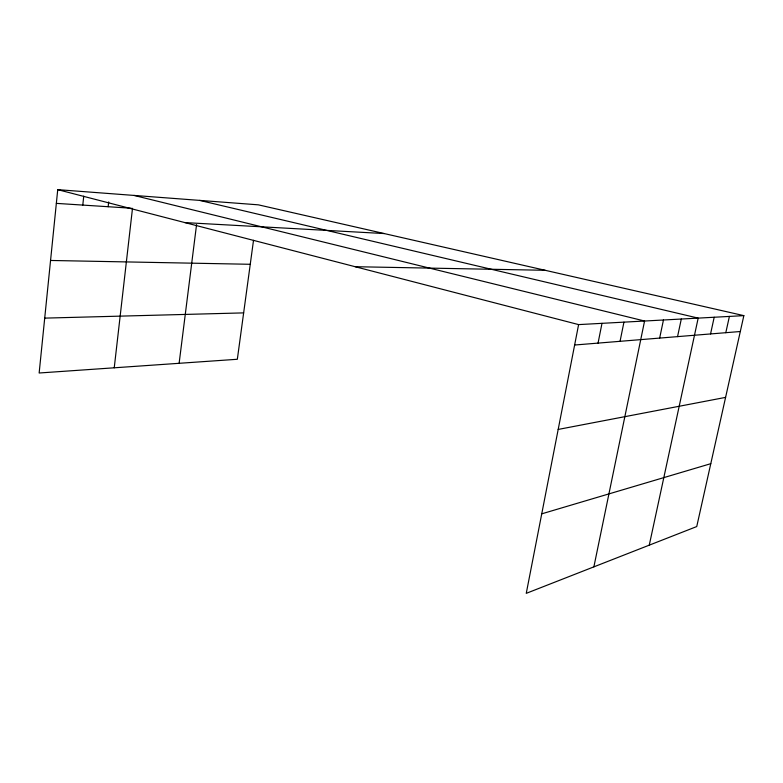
<?xml version="1.0" encoding="UTF-8"?>
<svg xmlns="http://www.w3.org/2000/svg" width="783" height="783" viewBox="0 0 783 783"><rect width="100%" height="100%" fill="white"/><g stroke="black" fill="none" stroke-linecap="round" stroke-linejoin="round"><path stroke-width="1.17" d="M743.85 315.637L578.608 324.602L526.254 593.348L696.743 526.558L743.85 315.637L258.341 204.833L57.736 189.652L39.15 373.002L237.337 359.27L253.516 240.312M82.792 205.087L83.742 196.132M108.162 206.722L108.69 201.945M114.24 367.795L132.503 208.298M179.121 363.302L196.572 224.594M598.055 343.111L601.99 323.33M620.048 341.319L623.943 322.146M593.876 566.863L644.575 321.02L133.971 195.417M659.658 338.09L663.455 320.002M677.549 336.631L681.298 319.033M649.264 545.164L698.182 318.113L199.616 200.389M710.553 333.94L714.194 317.242M725.802 332.697L729.404 316.42M541.748 513.834L710.788 463.683M558.181 429.436L725.596 397.382M574.624 345.019L740.307 331.512M44.709 318.123L243.65 312.887M355.179 266.709L545.105 270.282M50.552 260.465L250.257 264.292M184.886 222.597L384.228 233.559M56.347 203.374L131.28 208.219M57.736 189.652L578.608 324.602"/></g></svg>
